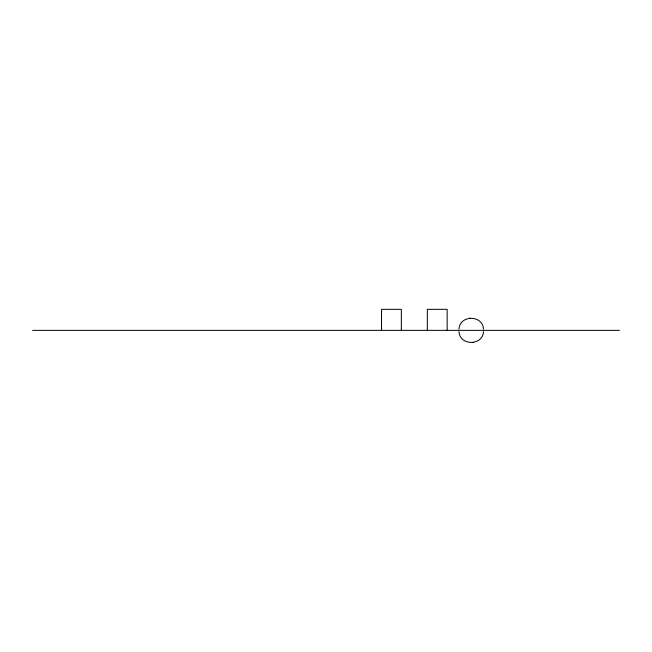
<?xml version="1.0" encoding="UTF-8"?>
<svg xmlns="http://www.w3.org/2000/svg" width="652" height="652" viewBox="0 0 652 652"><rect width="100%" height="100%" fill="white"/><g stroke="black" fill="none" stroke-linecap="round" stroke-linejoin="round"><path stroke-width="0.98" d="M458.975 329.146C459.603 314.745 482.863 314.745 483.499 329.146M483.499 331.558C482.863 345.959 459.603 345.959 458.975 331.558M469.432 318.168L470.027 318.094M472.439 342.618L473.042 342.544M32.6 330.352L619.4 330.352M447.15 330.352L447.15 309.325L427.329 309.325L427.329 330.352M401.347 330.352L401.347 309.325L381.518 309.325L381.518 330.352"/></g></svg>
